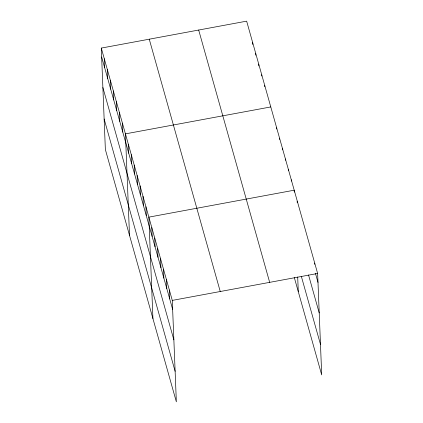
<?xml version="1.0" encoding="UTF-8"?>
<svg xmlns="http://www.w3.org/2000/svg" width="423" height="423" viewBox="0 0 423 423"><rect width="100%" height="100%" fill="white"/><g stroke="black" fill="none" stroke-linecap="round" stroke-linejoin="round"><path stroke-width="0.63" d="M101.293 48.079L172.283 300.399L176.354 401.85L105.364 149.531L101.293 48.079L246.646 21.15L317.636 273.47L321.707 374.921L294.318 277.573M270.783 106.94L125.43 133.869L129.501 235.32M172.283 300.399L317.636 273.47M315.41 273.21L317.99 282.395M308.536 274.971L319.217 312.93M301.361 276.43L320.481 344.385M198.678 30.038L269.668 282.358M149.256 39.191L220.246 291.51M101.652 57.005L172.637 309.324M102.879 87.54L173.864 339.859M104.143 118.995L175.127 371.315M314.707 263.064L314.754 264.338M297.163 201.248L297.21 202.527M294.286 192.116L294.207 190.202L148.854 217.136L152.93 318.582M297.697 277.023L298.284 291.653M291.278 179.796L291.331 181.07M288.349 169.39L288.401 170.665M285.425 158.979L285.472 160.254M282.495 148.573L282.543 149.848M279.566 138.162L279.619 139.437M276.637 127.757L276.69 129.031M264.745 85.494L264.798 86.768M261.731 74.771L261.779 76.045M258.712 64.042L258.791 65.956M255.698 53.319L255.772 55.233M252.679 42.596L252.753 44.51M169.353 289.993L169.713 298.918M166.424 279.582L166.784 288.512M163.495 269.176L163.854 278.101M160.566 258.765L160.925 267.696M157.642 248.359L157.996 257.284M154.712 237.948L155.072 246.879M151.783 227.542L152.143 236.468M145.924 206.725L146.284 215.651M143 196.32L143.355 205.245M140.071 185.909L140.425 194.834M137.142 175.503L137.501 184.428M134.213 165.092L134.572 174.022M131.283 154.686L131.643 163.611M128.354 144.275L128.714 153.205M122.411 123.146L122.77 132.071M119.392 112.423L119.751 121.348M116.378 101.7L116.737 110.625M113.359 90.977L113.718 99.902M110.345 80.248L110.699 89.179M107.326 69.525L107.685 78.456M104.307 58.802L104.666 67.728"/></g></svg>
